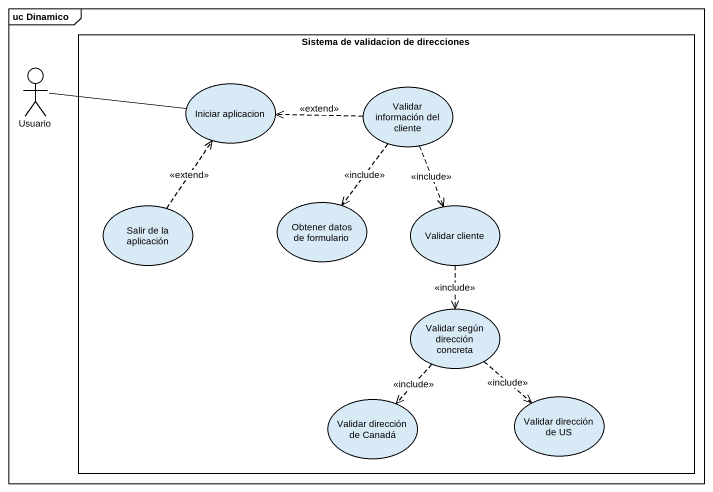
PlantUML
@startuml
mainframe uc Dinamico
rectangle "Sistema de validacion de direcciones" as Sistema_de_validacion_de {
  usecase "Iniciar aplicacion" as Iniciar_aplicacion
  usecase "Validar información del cliente" as Validar_información_del
  usecase "Salir de la aplicación" as Salir_de_la_aplicación
  usecase "Obtener datos de formulario" as Obtener_datos_de_formulario
  usecase "Validar cliente" as Validar_cliente
  usecase "Validar según dirección concreta" as Validar_según_dirección
  usecase "Validar dirección de Canadá" as Validar_dirección_de_Canadá
  usecase "Validar dirección de US" as Validar_dirección_de_US
}
actor Usuario
Usuario -right- Iniciar_aplicacion
Validar_información_del .left.> Iniciar_aplicacion : <<extend>>
Validar_información_del ..> Obtener_datos_de_formulario : <<include>>
Validar_información_del ..> Validar_cliente : <<include>>
Salir_de_la_aplicación .up.> Iniciar_aplicacion : <<extend>>
Validar_cliente ..> Validar_según_dirección : <<include>>
Validar_según_dirección ..> Validar_dirección_de_Canadá : <<include>>
Validar_según_dirección ..> Validar_dirección_de_US : <<include>>
@enduml
